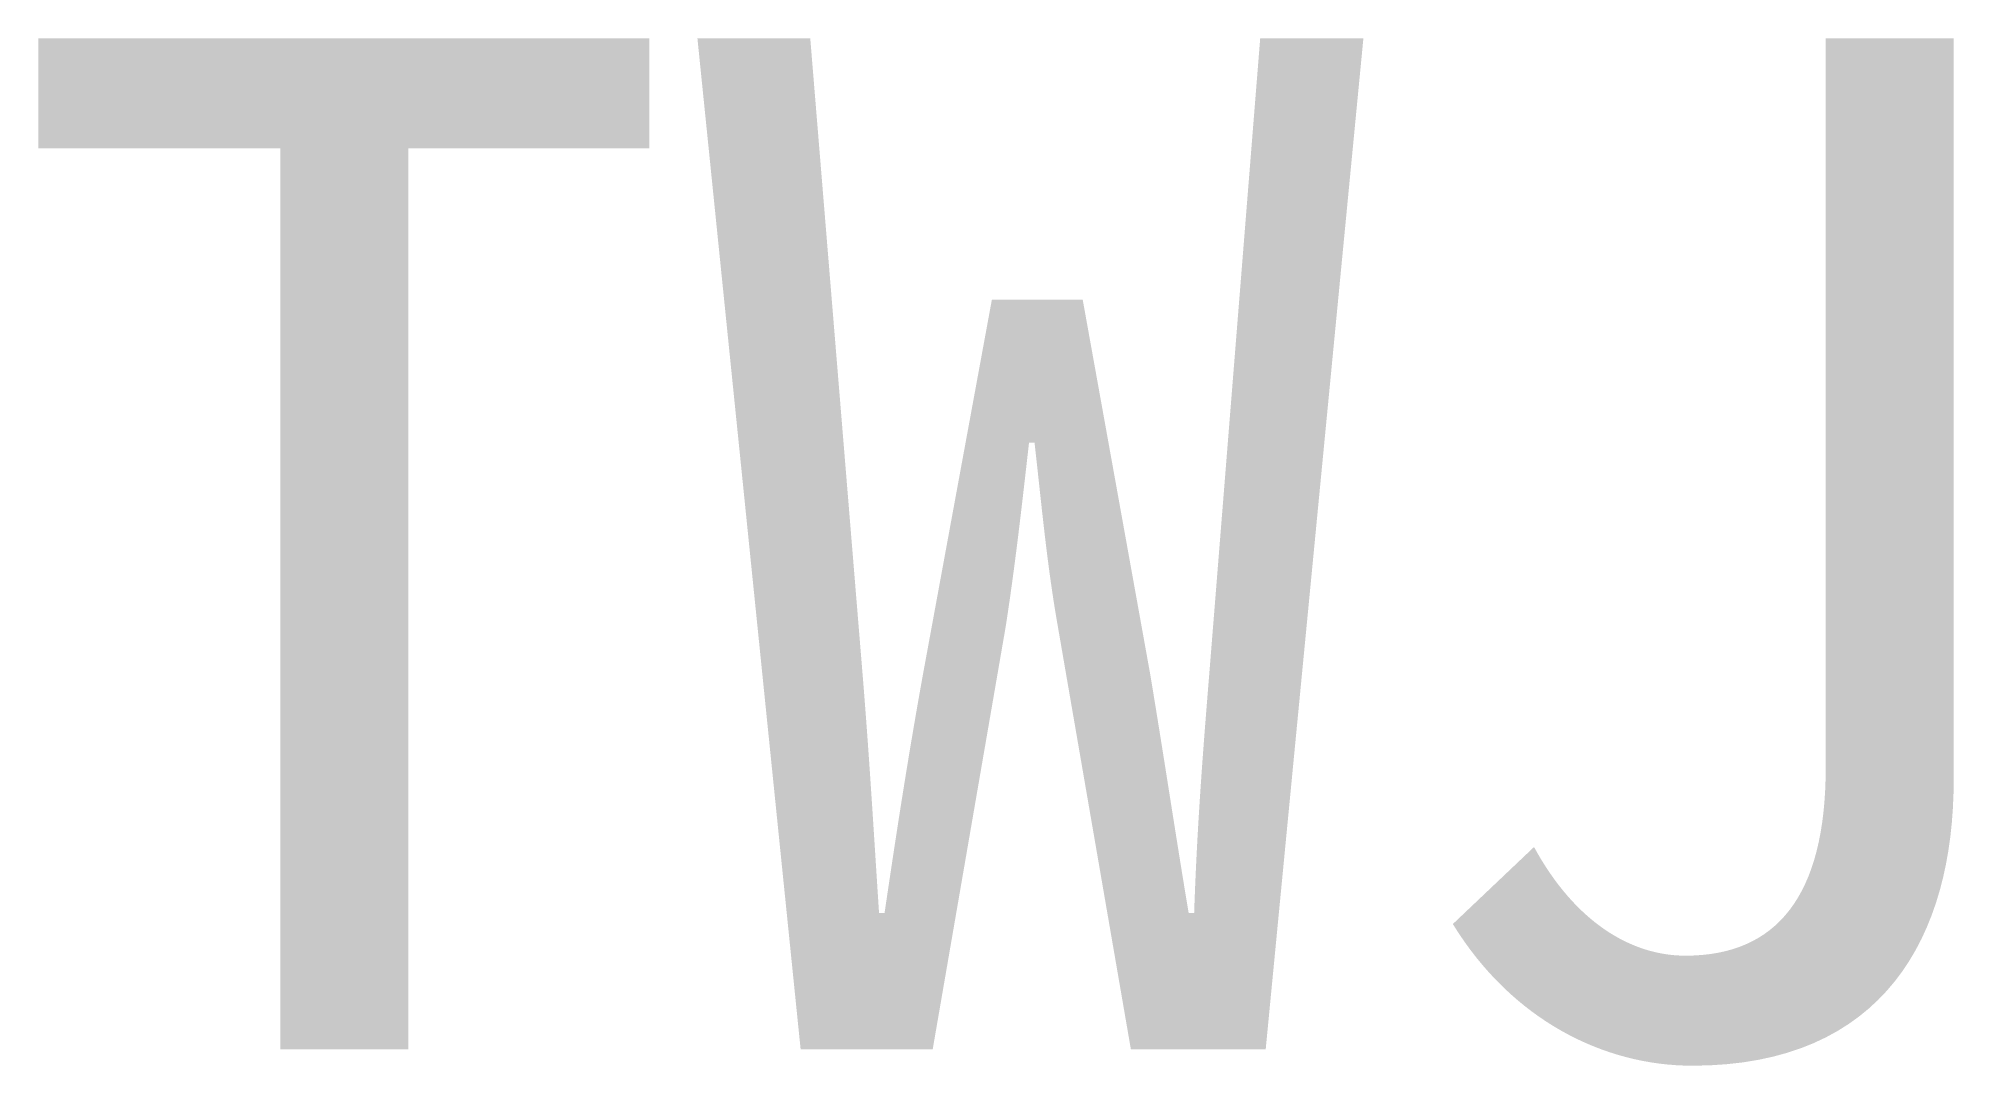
# Model space of a CAD drawing. Header units: millimetres. Extents: x 73 to 4808, y 218 to 2759.
import ezdxf

# ---------------------------------------------------------------- set-up
doc = ezdxf.new("R2010")
doc.units = ezdxf.units.MM
doc.styles.get("Standard").update_dxf_attribs({"font": ''})
doc.styles.get('Standard').set_extended_font_data('SimSun')

msp = doc.modelspace()

# ---------------------------------------------------------------- texts
msp.add_text('TWJ', height=2500).set_placement((-22, 258.7))

doc.saveas('drawing.dxf')
